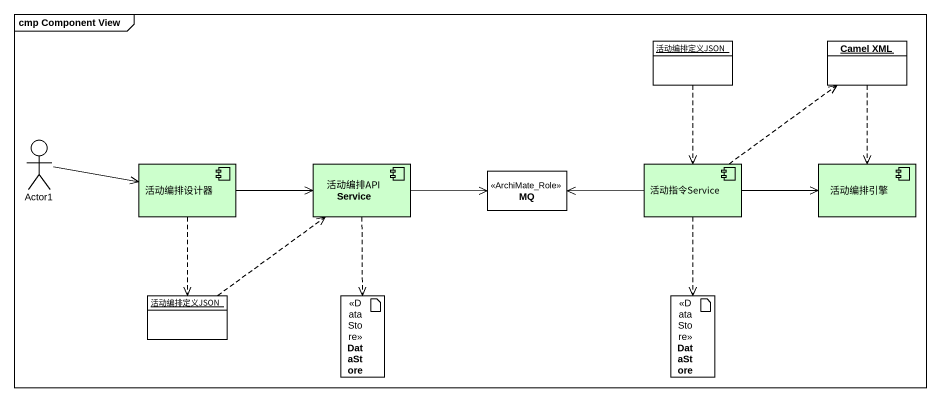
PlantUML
@startuml
mainframe cmp Component View
allowmixing
hide circle
hide empty members
object 活动编排定义JSON
object "Camel XML" as Camel_XML
actor Actor1
component 活动编排设计器 #CCFFCC
component "活动编排API Service" as 活动编排API_Service #CCFFCC
class MQ <<ArchiMate_Role>>
component 活动指令Service #CCFFCC
component 活动编排引擎 #CCFFCC
object "活动编排定义JSON" as 活动编排定义JSON_2
artifact DataStore <<DataStore>>
artifact "DataStore" as DataStore_2 <<DataStore>>
活动编排定义JSON ..> 活动指令Service
Camel_XML ..> 活动编排引擎
Actor1 -right-> 活动编排设计器
活动编排设计器 -right-> 活动编排API_Service
活动编排设计器 ..> 活动编排定义JSON_2
活动编排API_Service -right-> MQ
活动编排API_Service ..> DataStore
活动指令Service .up.> Camel_XML
活动指令Service -left-> MQ
活动指令Service -right-> 活动编排引擎
活动指令Service ..> DataStore_2
活动编排定义JSON_2 .up.> 活动编排API_Service
@enduml
